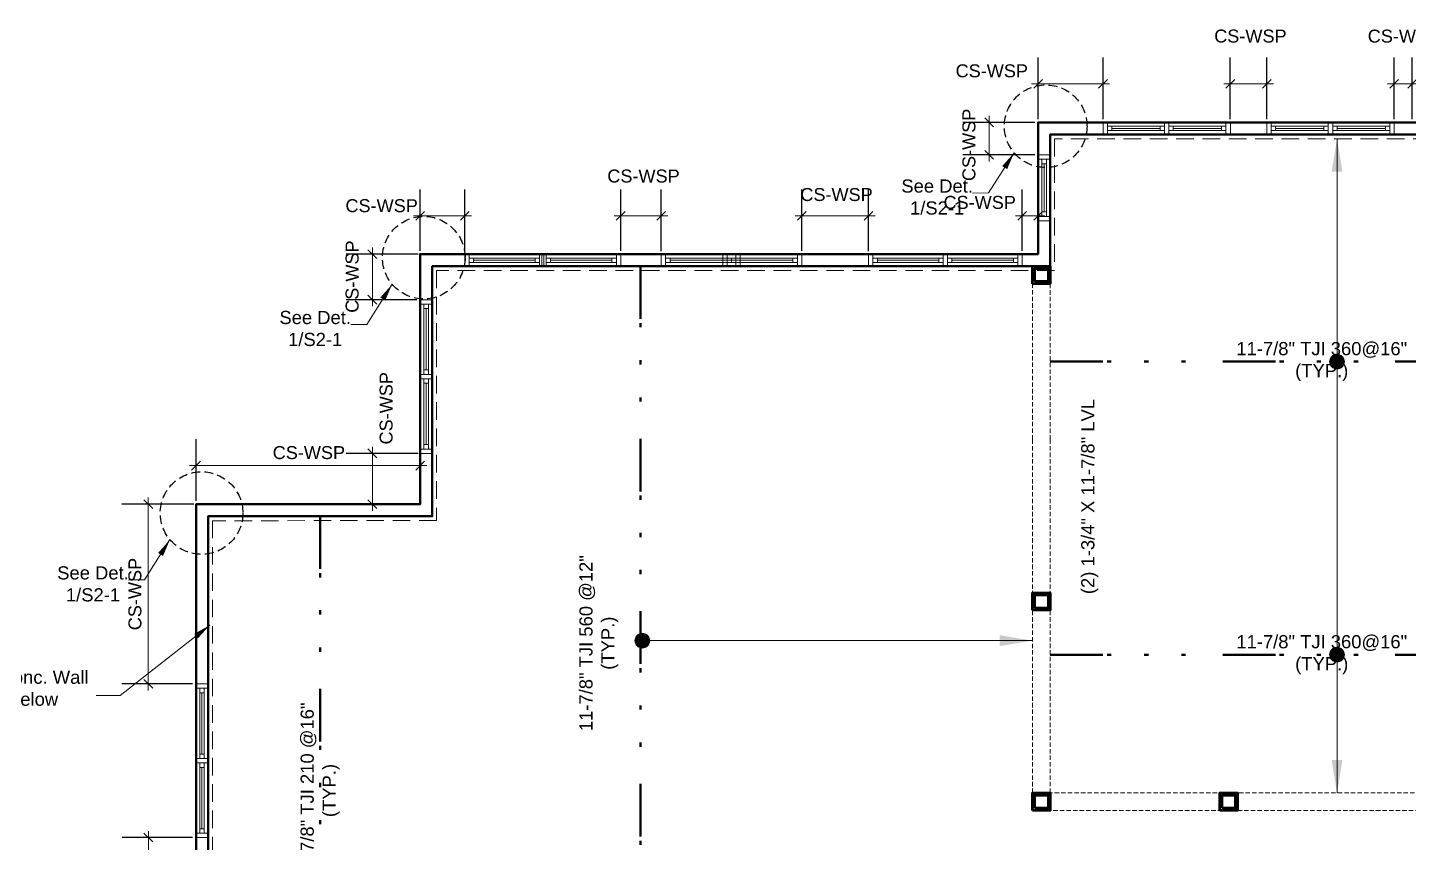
# Model space of a CAD drawing. Extents: x 4834 to 83801, y -13735 to 32221.
# Drawn here: x 11977 to 12607, y -7505 to -7133 of the extents above; entities that cross this region are included whole.
import ezdxf

# ---------------------------------------------------------------- set-up
doc = ezdxf.new("R2010")
doc.units = 0
doc.header["$LTSCALE"] = 8
doc.header["$MEASUREMENT"] = 0
for name, pattern in [('10183Civbase$0$DASHED', [0.75, 0.5, -0.25]), ('11136-Civbase$0${ Gas Line }', [3.355, 1, -0.08, 0.08, -0.625, 0.08, -0.625, 0.08, -0.625, -0.08, 0.08]), ('Hidden (½x)', [0.1875, 0.125, -0.0625])]:
    doc.linetypes.add(name, pattern=pattern)
doc.layers.get('0').update_dxf_attribs({"lineweight": 9})
doc.layers.get('DefPoints').update_dxf_attribs({"color": 17})
for name, color, linetype, lineweight in [('A-Wall-New', 1, 'Continuous', 50), ('A-windoor', 2, 'Continuous', 13), ('Details', 2, 'Continuous', 15), ('DIM', 8, 'Continuous', 5), ('DIM_DA', 4, 'Continuous', 25), ('TEXT', 6, 'Continuous', 25)]:
    doc.layers.add(name, color=color, linetype=linetype, lineweight=lineweight)
doc.layers.add('ANNSXTEXT', color=2, linetype='Continuous')
doc.layers.add('PDF2_Layer 1', color=7, linetype='Continuous', true_color=0xffffff)
doc.styles.add('Arial_1', font='arial.ttf', dxfattribs={"height": 5.901198})
doc.styles.get("Standard").update_dxf_attribs({"font": 'stylu.ttf'})
doc.styles.add('TX_1-4in', font='arial.ttf', dxfattribs={"height": 4})
doc.dimstyles.new('Forum 24', dxfattribs={"dimscale": 24, "dimtxt": 0.1875, "dimasz": 0.09375, "dimexe": 0.0625, "dimexo": 0.0625, "dimgap": 0.125, "dimtad": 1, "dimdec": 4, "dimrnd": 1, "dimzin": 7, "dimdsep": 46, "dimlunit": 4, "dimtxsty": 'Standard', "dimblk": 'OBLIQUE', "dimblk1": 'DIMTICK', "dimblk2": 'OBLIQUE', "dimcen": -0.0625, "dimdle": 0.125, "dimclrd": 256, "dimclre": 256, "dimclrt": 256, "dimadec": 0, "dimazin": 0, "dimtfac": 1, "dimtdec": 4, "dimtmove": 1, "dimatfit": 3, "dimfxl": 0.0625, "dimtvp": 1.2, "dimfrac": 2, "dimtolj": 1, "dimtzin": 7, "dimlwd": 13, "dimarcsym": 0})

# ---------------------------------------------------------------- blocks, each defined once
blk = doc.blocks.new('*U153')
for p, q in [((-18, 0), (14, 0)), ((-18, -3.75), (-18, -1.75)), ((-18, -1.75), (14, -1.75)), ((14, -3.75), (-18, -3.75)), ((-18, -5.5), (14, -5.5)), ((-16, -1.75), (-16, -3.75)), ((12, -2.75), (-16, -2.75)), ((12, -1.75), (12, -3.75)), ((14, -1.75), (14, -3.75))]:
    blk.add_line(p, q)
blk.add_lwpolyline([(-18, -5.5), (-20, -5.5), (-20, 0), (-18, 0)], close=True)
at = {"extrusion": (0, 0, -1)}
blk.add_lwpolyline([(-14, -5.5), (-16, -5.5), (-16, 0), (-14, 0)], close=True, dxfattribs=at)
blk = doc.blocks.new('*U154')
for p, q in [((-18, 0), (8, 0)), ((-18, -3.75), (-18, -1.75)), ((-18, -1.75), (8, -1.75)), ((8, -3.75), (-18, -3.75)), ((-18, -5.5), (8, -5.5)), ((-16, -1.75), (-16, -3.75)), ((6, -2.75), (-16, -2.75)), ((6, -1.75), (6, -3.75)), ((8, -1.75), (8, -3.75))]:
    blk.add_line(p, q)
blk.add_lwpolyline([(-18, -5.5), (-20, -5.5), (-20, 0), (-18, 0)], close=True)
at = {"extrusion": (0, 0, -1)}
blk.add_lwpolyline([(-8, -5.5), (-10, -5.5), (-10, 0), (-8, 0)], close=True, dxfattribs=at)
blk = doc.blocks.new('*U161')
for p, q in [((-12, 0), (14, 0)), ((-12, -3.75), (-12, -1.75)), ((-12, -1.75), (14, -1.75)), ((14, -3.75), (-12, -3.75)), ((-12, -5.5), (14, -5.5)), ((-10, -1.75), (-10, -3.75)), ((12, -2.75), (-10, -2.75)), ((12, -1.75), (12, -3.75)), ((14, -1.75), (14, -3.75))]:
    blk.add_line(p, q)
blk.add_lwpolyline([(-12, -5.5), (-14, -5.5), (-14, 0), (-12, 0)], close=True)
at = {"extrusion": (0, 0, -1)}
blk.add_lwpolyline([(-14, -5.5), (-16, -5.5), (-16, 0), (-14, 0)], close=True, dxfattribs=at)
blk = doc.blocks.new('_Oblique')
at = {"color": 0, "linetype": 'ByBlock', "lineweight": -2}
blk.add_line((-0.5, -0.5), (0.5, 0.5), dxfattribs=at)
blk = doc.blocks.new('*D592')
at = {"layer": 'DefPoints', "color": 0, "linetype": 'ByBlock', "transparency": 16777216}
for p in [(12437.64, -7158.88), (12437.64, -7176.42), (12467.19, -7176.42)]:
    blk.add_point(p, dxfattribs=at)
at = {"layer": 'DIM_DA', "linetype": 'ByBlock', "lineweight": -2, "transparency": 16777216}
for p, q in [((12437.64, -7174.92), (12437.64, -7146.88)), ((12467.19, -7174.92), (12467.19, -7146.88))]:
    blk.add_line(p, q, dxfattribs=at)
at = {"layer": 'DIM_DA', "lineweight": 13, "transparency": 16777216}
blk.add_line((12470.19, -7158.88), (12434.64, -7158.88), dxfattribs=at)
at = {"layer": 'DIM_DA', "linetype": 'ByBlock', "lineweight": 13, "transparency": 16777216, "xscale": 4, "yscale": 4, "zscale": 4, "rotation": 180}
blk.add_blockref('_Oblique', (12437.64, -7158.88), dxfattribs=at)
at = {"layer": 'DIM_DA', "linetype": 'ByBlock', "lineweight": 13, "transparency": 16777216, "xscale": 4, "yscale": 4, "zscale": 4}
blk.add_blockref('_Oblique', (12467.19, -7158.88), dxfattribs=at)
at = {"layer": 'DIM_DA', "linetype": 'ByBlock', "transparency": 16777216, "insert": (12416.51, -7152.99), "char_height": 5.901, "attachment_point": 5, "style": 'Arial_1'}
blk.add_mtext('\\A1;CS-WSP', dxfattribs=at)
blk = doc.blocks.new('DIMTICK')
for p, q in [((0, 1), (0, -1)), ((-1, 0), (1, 0))]:
    blk.add_line(p, q)
at = {"const_width": 0.141}
blk.add_lwpolyline([(0.707, 0.707), (-0.707, -0.707)], dxfattribs=at)
blk = doc.blocks.new('*D593')
at = {"layer": 'DefPoints', "color": 0, "linetype": 'ByBlock', "transparency": 16777216}
for p in [(12156.08, -7218.96), (12156.08, -7236.42), (12176.46, -7236.65)]:
    blk.add_point(p, dxfattribs=at)
at = {"layer": 'DIM_DA', "linetype": 'ByBlock', "lineweight": -2, "transparency": 16777216}
for p, q in [((12156.08, -7234.92), (12156.08, -7206.96)), ((12176.46, -7235.15), (12176.46, -7206.96))]:
    blk.add_line(p, q, dxfattribs=at)
at = {"layer": 'DIM_DA', "lineweight": 13, "transparency": 16777216}
blk.add_line((12179.46, -7218.96), (12153.08, -7218.96), dxfattribs=at)
at = {"layer": 'DIM_DA', "linetype": 'ByBlock', "lineweight": 13, "transparency": 16777216, "xscale": 4, "yscale": 4, "zscale": 4, "rotation": 180}
blk.add_blockref('_Oblique', (12156.08, -7218.96), dxfattribs=at)
at = {"layer": 'DIM_DA', "linetype": 'ByBlock', "lineweight": 13, "transparency": 16777216, "xscale": 4, "yscale": 4, "zscale": 4}
blk.add_blockref('_Oblique', (12176.46, -7218.96), dxfattribs=at)
at = {"layer": 'DIM_DA', "linetype": 'ByBlock', "transparency": 16777216, "insert": (12138.54, -7214.41), "char_height": 5.901, "attachment_point": 5, "style": 'Arial_1'}
blk.add_mtext('\\A1;CS-WSP', dxfattribs=at)
blk = doc.blocks.new('*D594')
at = {"layer": 'DefPoints', "color": 0, "linetype": 'ByBlock', "transparency": 16777216}
for p in [(12525.19, -7158.88), (12525.19, -7176.42), (12541.84, -7176.42)]:
    blk.add_point(p, dxfattribs=at)
at = {"layer": 'DIM_DA', "linetype": 'ByBlock', "lineweight": -2, "transparency": 16777216}
for p, q in [((12525.19, -7174.92), (12525.19, -7146.88)), ((12541.84, -7174.92), (12541.84, -7146.88))]:
    blk.add_line(p, q, dxfattribs=at)
at = {"layer": 'DIM_DA', "lineweight": 13, "transparency": 16777216}
blk.add_line((12544.84, -7158.88), (12522.19, -7158.88), dxfattribs=at)
at = {"layer": 'DIM_DA', "linetype": 'ByBlock', "lineweight": 13, "transparency": 16777216, "xscale": 4, "yscale": 4, "zscale": 4, "rotation": 180}
blk.add_blockref('_Oblique', (12525.19, -7158.88), dxfattribs=at)
at = {"layer": 'DIM_DA', "linetype": 'ByBlock', "lineweight": 13, "transparency": 16777216, "xscale": 4, "yscale": 4, "zscale": 4}
blk.add_blockref('_Oblique', (12541.84, -7158.88), dxfattribs=at)
at = {"layer": 'DIM_DA', "linetype": 'ByBlock', "transparency": 16777216, "insert": (12534.34, -7137.15), "char_height": 5.901, "attachment_point": 5, "style": 'Arial_1'}
blk.add_mtext('\\A1;CS-WSP', dxfattribs=at)
blk = doc.blocks.new('*D595')
at = {"layer": 'DefPoints', "color": 0, "linetype": 'ByBlock', "transparency": 16777216}
for p in [(12247.46, -7218.96), (12247.46, -7236.5), (12265.93, -7236.65)]:
    blk.add_point(p, dxfattribs=at)
at = {"layer": 'DIM_DA', "linetype": 'ByBlock', "lineweight": -2, "transparency": 16777216}
for p, q in [((12247.46, -7235), (12247.46, -7206.96)), ((12265.93, -7235.15), (12265.93, -7206.96))]:
    blk.add_line(p, q, dxfattribs=at)
at = {"layer": 'DIM_DA', "lineweight": 13, "transparency": 16777216}
blk.add_line((12268.93, -7218.96), (12244.46, -7218.96), dxfattribs=at)
at = {"layer": 'DIM_DA', "linetype": 'ByBlock', "lineweight": 13, "transparency": 16777216, "xscale": 4, "yscale": 4, "zscale": 4, "rotation": 180}
blk.add_blockref('_Oblique', (12247.46, -7218.96), dxfattribs=at)
at = {"layer": 'DIM_DA', "linetype": 'ByBlock', "lineweight": 13, "transparency": 16777216, "xscale": 4, "yscale": 4, "zscale": 4}
blk.add_blockref('_Oblique', (12265.93, -7218.96), dxfattribs=at)
at = {"layer": 'DIM_DA', "linetype": 'ByBlock', "transparency": 16777216, "insert": (12257.84, -7200.91), "char_height": 5.901, "attachment_point": 5, "style": 'Arial_1'}
blk.add_mtext('\\A1;CS-WSP', dxfattribs=at)
blk = doc.blocks.new('*D596')
at = {"layer": 'DefPoints', "color": 0, "linetype": 'ByBlock', "transparency": 16777216}
for p in [(12599.84, -7158.88), (12599.84, -7176.42), (12608.03, -7176.42)]:
    blk.add_point(p, dxfattribs=at)
at = {"layer": 'DIM_DA', "linetype": 'ByBlock', "lineweight": -2, "transparency": 16777216}
for p, q in [((12599.84, -7174.92), (12599.84, -7146.88)), ((12608.03, -7174.92), (12608.03, -7146.88))]:
    blk.add_line(p, q, dxfattribs=at)
at = {"layer": 'DIM_DA', "lineweight": 13, "transparency": 16777216}
blk.add_line((12611.03, -7158.88), (12596.84, -7158.88), dxfattribs=at)
at = {"layer": 'DIM_DA', "linetype": 'ByBlock', "lineweight": 13, "transparency": 16777216, "xscale": 4, "yscale": 4, "zscale": 4, "rotation": 180}
blk.add_blockref('_Oblique', (12599.84, -7158.88), dxfattribs=at)
at = {"layer": 'DIM_DA', "linetype": 'ByBlock', "lineweight": 13, "transparency": 16777216, "xscale": 4, "yscale": 4, "zscale": 4}
blk.add_blockref('_Oblique', (12608.03, -7158.88), dxfattribs=at)
at = {"layer": 'DIM_DA', "linetype": 'ByBlock', "transparency": 16777216, "insert": (12604.28, -7137.18), "char_height": 5.901, "attachment_point": 5, "style": 'Arial_1'}
blk.add_mtext('\\A1;CS-WSP', dxfattribs=at)
blk = doc.blocks.new('*D597')
at = {"layer": 'DefPoints', "color": 0, "linetype": 'ByBlock', "transparency": 16777216}
for p in [(12329.93, -7218.96), (12329.93, -7236.5), (12360.38, -7236.65)]:
    blk.add_point(p, dxfattribs=at)
at = {"layer": 'DIM_DA', "linetype": 'ByBlock', "lineweight": -2, "transparency": 16777216}
for p, q in [((12329.93, -7235), (12329.93, -7206.96)), ((12360.38, -7235.15), (12360.38, -7206.96))]:
    blk.add_line(p, q, dxfattribs=at)
at = {"layer": 'DIM_DA', "lineweight": 13, "transparency": 16777216}
blk.add_line((12363.38, -7218.96), (12326.93, -7218.96), dxfattribs=at)
at = {"layer": 'DIM_DA', "linetype": 'ByBlock', "lineweight": 13, "transparency": 16777216, "xscale": 4, "yscale": 4, "zscale": 4, "rotation": 180}
blk.add_blockref('_Oblique', (12329.93, -7218.96), dxfattribs=at)
at = {"layer": 'DIM_DA', "linetype": 'ByBlock', "lineweight": 13, "transparency": 16777216, "xscale": 4, "yscale": 4, "zscale": 4}
blk.add_blockref('_Oblique', (12360.38, -7218.96), dxfattribs=at)
at = {"layer": 'DIM_DA', "linetype": 'ByBlock', "transparency": 16777216, "insert": (12345.79, -7209.34), "char_height": 5.901, "attachment_point": 5, "style": 'Arial_1'}
blk.add_mtext('\\A1;CS-WSP', dxfattribs=at)
blk = doc.blocks.new('*D599')
at = {"layer": 'DefPoints', "color": 0, "linetype": 'ByBlock', "transparency": 16777216}
for p in [(12430.38, -7218.96), (12430.38, -7236.42), (12437.64, -7236.42)]:
    blk.add_point(p, dxfattribs=at)
at = {"layer": 'DIM_DA', "linetype": 'ByBlock', "lineweight": -2, "transparency": 16777216}
for p, q in [((12430.38, -7234.92), (12430.38, -7206.96)), ((12437.64, -7234.92), (12437.64, -7206.96))]:
    blk.add_line(p, q, dxfattribs=at)
at = {"layer": 'DIM_DA', "lineweight": 13, "transparency": 16777216}
blk.add_line((12440.64, -7218.96), (12427.38, -7218.96), dxfattribs=at)
at = {"layer": 'DIM_DA', "linetype": 'ByBlock', "lineweight": 13, "transparency": 16777216, "xscale": 4, "yscale": 4, "zscale": 4, "rotation": 180}
blk.add_blockref('_Oblique', (12430.38, -7218.96), dxfattribs=at)
at = {"layer": 'DIM_DA', "linetype": 'ByBlock', "lineweight": 13, "transparency": 16777216, "xscale": 4, "yscale": 4, "zscale": 4}
blk.add_blockref('_Oblique', (12437.64, -7218.96), dxfattribs=at)
at = {"layer": 'DIM_DA', "linetype": 'ByBlock', "transparency": 16777216, "insert": (12411.01, -7212.91), "char_height": 5.901, "attachment_point": 5, "style": 'Arial_1'}
blk.add_mtext('\\A1;CS-WSP', dxfattribs=at)
blk = doc.blocks.new('*D600')
at = {"layer": 'DefPoints', "color": 0, "linetype": 'ByBlock', "transparency": 16777216}
for p in [(12053.97, -7332.79), (12053.97, -7350.36), (12156.08, -7350.33)]:
    blk.add_point(p, dxfattribs=at)
at = {"layer": 'DIM_DA', "linetype": 'ByBlock', "lineweight": -2, "transparency": 16777216}
for p, q in [((12053.97, -7348.86), (12053.97, -7320.79)), ((12156.08, -7348.83), (12156.08, -7320.79))]:
    blk.add_line(p, q, dxfattribs=at)
at = {"layer": 'DIM_DA', "lineweight": 13, "transparency": 16777216}
blk.add_line((12159.08, -7332.79), (12050.97, -7332.79), dxfattribs=at)
at = {"layer": 'DIM_DA', "linetype": 'ByBlock', "lineweight": 13, "transparency": 16777216, "xscale": 4, "yscale": 4, "zscale": 4, "rotation": 180}
blk.add_blockref('_Oblique', (12053.97, -7332.79), dxfattribs=at)
at = {"layer": 'DIM_DA', "linetype": 'ByBlock', "lineweight": 13, "transparency": 16777216, "xscale": 4, "yscale": 4, "zscale": 4}
blk.add_blockref('_Oblique', (12156.08, -7332.79), dxfattribs=at)
at = {"layer": 'DIM_DA', "linetype": 'ByBlock', "transparency": 16777216, "insert": (12105.39, -7326.89), "char_height": 5.901, "attachment_point": 5, "style": 'Arial_1'}
blk.add_mtext('\\A1;CS-WSP', dxfattribs=at)
blk = doc.blocks.new('*D604')
at = {"layer": 'DefPoints', "color": 0, "linetype": 'ByBlock', "transparency": 16777216}
for p in [(12053.93, -7502.2), (12032.26, -7824.5), (12053.97, -7824.5)]:
    blk.add_point(p, dxfattribs=at)
at = {"layer": 'DIM_DA', "linetype": 'ByBlock', "lineweight": -2, "transparency": 16777216}
for p, q in [((12052.43, -7502.2), (12020.26, -7502.2)), ((12052.47, -7824.5), (12020.26, -7824.5))]:
    blk.add_line(p, q, dxfattribs=at)
at = {"layer": 'DIM_DA', "lineweight": 13, "transparency": 16777216}
blk.add_line((12032.26, -7499.2), (12032.26, -7827.5), dxfattribs=at)
at = {"layer": 'DIM_DA', "linetype": 'ByBlock', "lineweight": 13, "transparency": 16777216, "xscale": 4, "yscale": 4, "zscale": 4}
for p, rotation in [((12032.26, -7502.2), 90), ((12032.26, -7824.5), 270)]:
    blk.add_blockref('_Oblique', p, dxfattribs=dict(at, rotation=rotation))
at = {"layer": 'DIM_DA', "linetype": 'ByBlock', "transparency": 16777216, "insert": (12026.21, -7663.35), "char_height": 5.901, "attachment_point": 5, "rotation": 90, "style": 'Arial_1'}
blk.add_mtext('\\A1;CS-WSP', dxfattribs=at)
blk = doc.blocks.new('*D605')
at = {"layer": 'DefPoints', "color": 0, "linetype": 'ByBlock', "transparency": 16777216}
for p in [(12054.52, -7350.35), (12032.22, -7432.2), (12053.93, -7432.2)]:
    blk.add_point(p, dxfattribs=at)
at = {"layer": 'DIM_DA', "linetype": 'ByBlock', "lineweight": -2, "transparency": 16777216}
for p, q in [((12053.02, -7350.35), (12020.22, -7350.35)), ((12052.43, -7432.2), (12020.22, -7432.2))]:
    blk.add_line(p, q, dxfattribs=at)
at = {"layer": 'DIM_DA', "lineweight": 13, "transparency": 16777216}
blk.add_line((12032.22, -7347.35), (12032.22, -7435.2), dxfattribs=at)
at = {"layer": 'DIM_DA', "linetype": 'ByBlock', "lineweight": 13, "transparency": 16777216, "xscale": 4, "yscale": 4, "zscale": 4}
for p, rotation in [((12032.22, -7350.35), 90), ((12032.22, -7432.2), 270)]:
    blk.add_blockref('_Oblique', p, dxfattribs=dict(at, rotation=rotation))
at = {"layer": 'DIM_DA', "linetype": 'ByBlock', "transparency": 16777216, "insert": (12026.17, -7391.27), "char_height": 5.901, "attachment_point": 5, "rotation": 90, "style": 'Arial_1'}
blk.add_mtext('\\A1;CS-WSP', dxfattribs=at)
blk = doc.blocks.new('*D620')
at = {"layer": 'DefPoints', "color": 0, "linetype": 'ByBlock', "transparency": 16777216}
for p in [(12156.62, -7236.42), (12134.32, -7257.2), (12156.03, -7257.2)]:
    blk.add_point(p, dxfattribs=at)
at = {"layer": 'DIM_DA', "linetype": 'ByBlock', "lineweight": -2, "transparency": 16777216}
for p, q in [((12155.12, -7236.42), (12122.32, -7236.42)), ((12154.53, -7257.2), (12122.32, -7257.2))]:
    blk.add_line(p, q, dxfattribs=at)
at = {"layer": 'DIM_DA', "lineweight": 13, "transparency": 16777216}
blk.add_line((12134.32, -7233.42), (12134.32, -7260.2), dxfattribs=at)
at = {"layer": 'DIM_DA', "linetype": 'ByBlock', "lineweight": 13, "transparency": 16777216, "xscale": 4, "yscale": 4, "zscale": 4}
for p, rotation in [((12134.32, -7236.42), 90), ((12134.32, -7257.2), 270)]:
    blk.add_blockref('_Oblique', p, dxfattribs=dict(at, rotation=rotation))
at = {"layer": 'DIM_DA', "linetype": 'ByBlock', "transparency": 16777216, "insert": (12125.11, -7246.68), "char_height": 5.901, "attachment_point": 5, "rotation": 90, "style": 'Arial_1'}
blk.add_mtext('\\A1;CS-WSP', dxfattribs=at)
blk = doc.blocks.new('*D621')
at = {"layer": 'DefPoints', "color": 0, "linetype": 'ByBlock', "transparency": 16777216}
for p in [(12156.62, -7327.2), (12134.32, -7350.33), (12156.08, -7350.33)]:
    blk.add_point(p, dxfattribs=at)
at = {"layer": 'DIM_DA', "linetype": 'ByBlock', "lineweight": -2, "transparency": 16777216}
for p, q in [((12155.12, -7327.2), (12122.32, -7327.2)), ((12154.58, -7350.33), (12122.32, -7350.33))]:
    blk.add_line(p, q, dxfattribs=at)
at = {"layer": 'DIM_DA', "lineweight": 13, "transparency": 16777216}
blk.add_line((12134.32, -7324.2), (12134.32, -7353.33), dxfattribs=at)
at = {"layer": 'DIM_DA', "linetype": 'ByBlock', "lineweight": 13, "transparency": 16777216, "xscale": 4, "yscale": 4, "zscale": 4}
for p, rotation in [((12134.32, -7327.2), 90), ((12134.32, -7350.33), 270)]:
    blk.add_blockref('_Oblique', p, dxfattribs=dict(at, rotation=rotation))
at = {"layer": 'DIM_DA', "linetype": 'ByBlock', "transparency": 16777216, "insert": (12140.61, -7306.66), "char_height": 5.901, "attachment_point": 5, "rotation": 90, "style": 'Arial_1'}
blk.add_mtext('\\A1;CS-WSP', dxfattribs=at)
blk = doc.blocks.new('*D623')
at = {"layer": 'DefPoints', "color": 0, "linetype": 'ByBlock', "transparency": 16777216}
for p in [(12437.64, -7176.42), (12415.34, -7191.25), (12437.64, -7191.25)]:
    blk.add_point(p, dxfattribs=at)
at = {"layer": 'DIM_DA', "lineweight": 13, "transparency": 16777216}
blk.add_line((12415.34, -7173.42), (12415.34, -7194.25), dxfattribs=at)
at = {"layer": 'DIM_DA', "linetype": 'ByBlock', "lineweight": -2, "transparency": 16777216}
for p, q in [((12436.14, -7176.42), (12403.34, -7176.42)), ((12436.14, -7191.25), (12403.34, -7191.25))]:
    blk.add_line(p, q, dxfattribs=at)
at = {"layer": 'DIM_DA', "linetype": 'ByBlock', "lineweight": 13, "transparency": 16777216, "xscale": 4, "yscale": 4, "zscale": 4}
for p, rotation in [((12415.34, -7176.42), 90), ((12415.34, -7191.25), 270)]:
    blk.add_blockref('_Oblique', p, dxfattribs=dict(at, rotation=rotation))
at = {"layer": 'DIM_DA', "linetype": 'ByBlock', "transparency": 16777216, "insert": (12406.13, -7186.68), "char_height": 5.901, "attachment_point": 5, "rotation": 90, "style": 'Arial_1'}
blk.add_mtext('\\A1;CS-WSP', dxfattribs=at)

msp = doc.modelspace()

# ---------------------------------------------------------------- hatches: boundary and pattern name
at = {"layer": 'DIM'}
h = msp.add_hatch(color=1, dxfattribs=at)
h.dxf.hatch_style = 1
edge = h.paths.add_edge_path()
edge.add_arc((12573.80059, -7285.38691), 3.37863, 0, 360)
h = msp.add_hatch(color=1, dxfattribs=at)
h.dxf.hatch_style = 1
edge = h.paths.add_edge_path()
edge.add_arc((12257.29106, -7412.50202), 3.37863, 0, 360)
h = msp.add_hatch(color=1, dxfattribs=at)
h.dxf.hatch_style = 1
edge = h.paths.add_edge_path()
edge.add_arc((12573.80059, -7418.89287), 3.37863, 0, 360)

# ---------------------------------------------------------------- linework, layer by layer
at = {"layer": 'A-Wall-New'}
for points in [[(12860.03483, -7792.50381), (12892.03492, -7792.50381), (12892.03492, -7236.42448), (12696.03492, -7236.42448), (12696.03492, -7176.42448), (12437.63587, -7176.42448), (12437.63587, -7236.42448), (12156.0758, -7236.42448), (12156.0758, -7350.33181), (12053.97492, -7350.35503), (12053.97492, -7624.84575)], [(12854.53483, -7787.00381), (12886.53492, -7787.00381), (12886.53492, -7241.92448), (12690.53492, -7241.92448), (12690.53492, -7181.92448), (12443.13587, -7181.92448), (12443.13587, -7241.92448), (12161.5758, -7241.92448), (12161.5758, -7355.83055), (12059.47492, -7355.85376), (12059.47492, -7625.07048)]]:
    msp.add_lwpolyline(points, dxfattribs=at)
at = {"layer": 'A-Wall-New', "lineweight": 70}
for points in [[(12435.13587, -7249.92448), (12435.13587, -7241.92448), (12443.13587, -7241.92448), (12443.13587, -7249.92448)], [(12436.13587, -7248.92448), (12436.13587, -7242.92448), (12442.13587, -7242.92448), (12442.13587, -7248.92448)], [(12435.13587, -7398.64273), (12435.13587, -7390.64273), (12443.13587, -7390.64273), (12443.13587, -7398.64273)], [(12436.13587, -7397.64273), (12436.13587, -7391.64273), (12442.13587, -7391.64273), (12442.13587, -7397.64273)], [(12435.13587, -7489.87115), (12435.13587, -7481.87115), (12443.13587, -7481.87115), (12443.13587, -7489.87115)], [(12436.13587, -7488.87115), (12436.13587, -7482.87115), (12442.13587, -7482.87115), (12442.13587, -7488.87115)], [(12520.43426, -7489.87115), (12520.43426, -7481.87115), (12528.43426, -7481.87115), (12528.43426, -7489.87115)], [(12521.43426, -7488.87115), (12521.43426, -7482.87115), (12527.43426, -7482.87115), (12527.43426, -7488.87115)]]:
    msp.add_lwpolyline(points, close=True, dxfattribs=at)
at = {"layer": 'ANNSXTEXT', "linetype": '10183Civbase$0$DASHED'}
for centre in [(12441.0824, -7178.17186), (12157.72872, -7238.05274), (12056.49647, -7354.38006)]:
    msp.add_circle(centre, 18.81347, dxfattribs=at)
at = {"layer": 'Details', "linetype": 'Hidden (½x)', "ltscale": 2}
for p, q in [((12435.13587, -7320.84934), (12435.13587, -7249.92448)), ((12443.13587, -7249.92448), (12443.13587, -7320.84934)), ((12435.13587, -7481.87115), (12435.13587, -7320.84934)), ((12443.13587, -7320.84934), (12443.13587, -7481.87115)), ((12442.13587, -7481.87115), (12692.53492, -7481.87115)), ((12692.53492, -7489.87115), (12443.13587, -7489.87115))]:
    msp.add_line(p, q, dxfattribs=at)
at = {"layer": 'DIM', "color": 4, "linetype": '11136-Civbase$0${ Gas Line }', "lineweight": 50, "ltscale": 3}
for p, q in [((12256.49696, -7241.92448), (12256.49696, -7537.51018)), ((12443.13587, -7285.38691), (12690.53492, -7285.38691)), ((12110.52536, -7355.84216), (12110.52536, -7537.51018)), ((12443.13587, -7418.89287), (12690.53492, -7418.89287))]:
    msp.add_line(p, q, dxfattribs=at)
at = {"layer": 'DIM', "color": 2, "linetype": '10183Civbase$0$DASHED', "ltscale": 2}
msp.add_lwpolyline([(12854.53483, -7785.00381), (12884.53492, -7785.00381), (12884.53492, -7243.92448), (12688.53492, -7243.92448), (12688.53492, -7183.92448), (12445.13587, -7183.92448), (12445.13587, -7243.92448), (12163.5758, -7243.92448), (12163.5758, -7357.8301), (12061.47492, -7357.85331), (12061.47492, -7625.07048)], dxfattribs=at)
at = {"layer": 'DIM'}
for centre in [(12573.80059, -7285.38691), (12257.29106, -7412.50202), (12573.80059, -7418.89287)]:
    msp.add_circle(centre, 3.37863, dxfattribs=at)
at = {"layer": 'PDF2_Layer 1', "lineweight": 0}
for p, q in [((12437.63587, -7236.42448), (12297.63587, -7236.42448)), ((12297.63587, -7241.94448), (12437.63587, -7241.94448))]:
    msp.add_line(p, q, dxfattribs=at)
msp.add_lwpolyline([(12054.51654, -7350.35115), (12053.97492, -7350.35115), (12053.97492, -7352.73115)], dxfattribs=at)

# ---------------------------------------------------------------- block references
at = {"layer": 'A-windoor', "lineweight": 25}
for name, p, rotation in [('*U154', (12477.19346, -7181.92448), 180), ('*U154', (12505.19346, -7181.92448), 180), ('*U154', (12551.83515, -7181.92448), 180), ('*U154', (12579.83515, -7181.92448), 180), ('*U161', (12437.63587, -7207.24851), 89.99999999999997), ('*U153', (12192.46272, -7242.00276), 180), ('*U153', (12227.46272, -7242.00276), 180), ('*U153', (12281.93148, -7242.00276), 180), ('*U153', (12309.93148, -7242.00276), 180), ('*U153', (12376.385, -7242.00276), 180), ('*U153', (12410.385, -7242.00276), 180), ('*U153', (12156.0758, -7273.20251), 89.99999999999997), ('*U153', (12156.0758, -7307.20251), 89.99999999999997), ('*U153', (12053.93077, -7448.19805), 89.99999999999997), ('*U153', (12053.93077, -7482.19805), 89.99999999999997)]:
    msp.add_blockref(name, p, dxfattribs=dict(at, rotation=rotation))

# ---------------------------------------------------------------- texts
at = {"layer": 'TEXT', "char_height": 4, "width": 108.6923986, "attachment_point": 5, "style": 'TX_1-4in'}
for s, insert in [('\\A1;{\\H1.5x;See Det.\\P1/S2-1}', (12391.62167, -7210.46109)), ('\\A1;{\\H1.5x;See Det.\\P1/S2-1}', (12108.26799, -7270.34197)), ('\\A1;{\\H1.5x;11-7/8" TJI 360@16"\\P(TYP.)}', (12566.8354, -7285.38691)), ('\\A1;{\\H1.5x;See Det.\\P1/S2-1}', (12007.03574, -7386.66929)), ('\\A1;{\\H1.5x;11-7/8" TJI 360@16"\\P(TYP.)}', (12566.8354, -7418.89287)), ('\\A1;{\\H1.5x;8" Conc. Wall\\PBelow}', (11979.74541, -7434.19278))]:
    msp.add_mtext(s, dxfattribs=dict(at, insert=insert))
at = {"layer": 'TEXT', "char_height": 4, "width": 108.6923986, "attachment_point": 5, "rotation": 90, "style": 'TX_1-4in'}
for s, insert in [('\\A1;\\pxi-3,l4,t4;{\\H1.5x;(2)^I1-3/4" X 11-7/8" LVL}', (12461.16268, -7348.85329)), ('\\A1;{\\H1.5x;11-7/8" TJI 560 @12"\\P(TYP.)}', (12237.52221, -7413.64409)), ('\\A1;{\\H1.5x;11-7/8" TJI 210 @16"\\P(TYP.)}', (12110.52536, -7480.75648))]:
    msp.add_mtext(s, dxfattribs=dict(at, insert=insert))

# ---------------------------------------------------------------- dimensions: what is measured, and where the dimension line sits
at = {"layer": 'DIM_DA', "color": 2, "linetype": 'ByBlock'}
for base, p1, p2, picture, middle in [((12525.19346, -7158.87825), (12541.83515, -7176.42448), (12525.19346, -7176.42448), '*D594', (12534.33622, -7143.20262)), ((12599.83515, -7158.87825), (12608.03492, -7176.42448), (12599.83515, -7176.42448), '*D596', (12604.27581, -7143.22706)), ((12437.63587, -7158.87825), (12467.19346, -7176.42448), (12437.63587, -7176.42448), '*D592', (12416.50838, -7159.03828)), ((12247.46272, -7218.95653), (12265.93148, -7236.65489), (12247.46272, -7236.50276), '*D595', (12257.83962, -7206.95653)), ((12156.0758, -7218.95653), (12176.46272, -7236.65489), (12156.0758, -7236.42448), '*D593', (12138.53905, -7220.46256)), ((12329.93148, -7218.95653), (12360.385, -7236.65489), (12329.93148, -7236.50276), '*D597', (12345.78796, -7215.39173)), ((12430.385, -7218.95653), (12437.63587, -7236.42448), (12430.385, -7236.42448), '*D599', (12411.01285, -7218.95653)), ((12053.97492, -7332.78558), (12156.0758, -7350.33181), (12053.97492, -7350.35503), '*D600', (12105.39072, -7332.94562))]:
    dim = msp.add_linear_dim(base=base, p1=p1, p2=p2, text='CS-WSP', dimstyle='Forum 24', override={"dimasz": 0.166667, "dimexe": 0.5, "dimtxsty": 'Arial_1'}, dxfattribs=at)
    dim.commit()
    dim.dimension.update_dxf_attribs({"geometry": picture, "text_midpoint": middle, "dimtype": 160})
for base, p1, p2, picture, middle in [((12415.33733, -7191.24851), (12437.63587, -7176.42448), (12437.63587, -7191.24851), '*D623', (12412.17666, -7186.67872)), ((12134.31887, -7257.20251), (12156.61742, -7236.42448), (12156.03165, -7257.20251), '*D620', (12131.15821, -7246.67872)), ((12134.31887, -7350.33181), (12156.61742, -7327.20251), (12156.0758, -7350.33181), '*D621', (12146.66137, -7306.66134)), ((12032.21799, -7432.19805), (12054.51654, -7350.35115), (12053.93077, -7432.19805), '*D605', (12032.21799, -7391.2746)), ((12032.26215, -7824.50381), (12053.93077, -7502.19805), (12053.97492, -7824.50381), '*D604', (12032.26215, -7663.35093))]:
    dim = msp.add_linear_dim(base=base, p1=p1, p2=p2, angle=90, text='CS-WSP', dimstyle='Forum 24', override={"dimasz": 0.166667, "dimexe": 0.5, "dimtxsty": 'Arial_1'}, dxfattribs=at)
    dim.commit()
    dim.dimension.update_dxf_attribs({"geometry": picture, "text_midpoint": middle, "dimtype": 160})

# ---------------------------------------------------------------- leaders
at = {"layer": 'TEXT'}
for points, override in [([(12573.80059, -7183.92448), (12573.80059, -7396.99678), (12573.80059, -7421.22258)], {"dimasz": 0.625, "dimtad": 0}), ([(12426.67289, -7190.26784), (12415.08276, -7208.59229), (12407.7884, -7208.61253)], {"dimasz": 0.333333, "dimtad": 0}), ([(12143.31921, -7250.14873), (12131.72908, -7268.47317), (12124.43472, -7268.49341)], {"dimasz": 0.333333, "dimtad": 0}), ([(12573.80059, -7481.87115), (12573.80059, -7285.38691), (12573.80059, -7372.70676)], {"dimasz": 0.625, "dimtad": 0}), ([(12042.08696, -7366.47605), (12030.49683, -7384.8005), (12023.20247, -7384.82073)], {"dimasz": 0.333333, "dimtad": 0}), ([(12060.26852, -7405.49855), (12019.48312, -7437.42761), (12008.4161, -7437.45729)], {"dimasz": 0.333333, "dimtad": 0}), ([(12435.13587, -7412.50202), (12257.29106, -7412.50202), (12299.59732, -7412.50202)], {"dimasz": 0.625, "dimtad": 0})]:
    msp.add_leader(points, dimstyle='Forum 24', override=override, dxfattribs=at)

doc.saveas('drawing.dxf')
